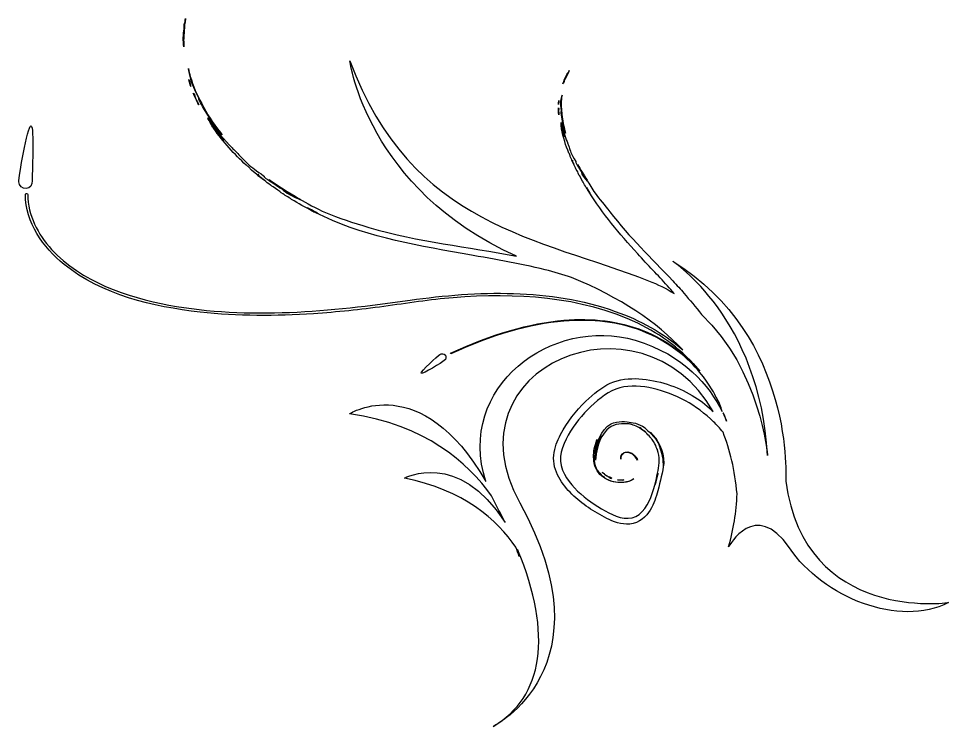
# Model space of a CAD drawing. Header units: centimetres. Extents: x -9.5 to 9.5, y -3.5 to 3.5.
# Drawn here: x -9.46 to -0.38, y -3.46 to 3.46 of the extents above; entities that cross this region are included whole.
import ezdxf

# ---------------------------------------------------------------- set-up
doc = ezdxf.new("R2010")
doc.units = ezdxf.units.CM
doc.header["$MEASUREMENT"] = 0
doc.layers.add('Camada 1', color=7, linetype='Continuous')

msp = doc.modelspace()

# ---------------------------------------------------------------- linework, layer by layer
at = {"layer": 'Camada 1'}
for points, knots in [([(-7.82721, 3.4551), (-7.82721, 3.4551), (-7.82747, 3.45388), (-7.82747, 3.45388), (-7.82747, 3.45388), (-7.82879, 3.44068), (-7.83014, 3.42753), (-7.83141, 3.41477), (-7.83141, 3.41477), (-7.83141, 3.41477), (-7.83064, 3.41617), (-7.83064, 3.41617), (-7.83064, 3.41617), (-7.83064, 3.41617), (-7.82721, 3.4551), (-7.82721, 3.4551)], [0, 0, 0, 0, 0.2, 0.2, 0.2, 0.2, 0.4, 0.4, 0.4, 0.4, 0.6, 0.6, 0.6, 0.6, 1, 1, 1, 1]), ([(-7.84359, 3.18028), (-7.84359, 3.18028), (-7.84147, 3.20674), (-7.84147, 3.20674), (-7.84147, 3.20674), (-7.84213, 3.24066), (-7.84409, 3.2446), (-7.84568, 3.21433), (-7.84568, 3.21433), (-7.84174, 3.28357), (-7.83962, 3.34869), (-7.83139, 3.4148), (-7.83139, 3.4148), (-7.83393, 3.41091), (-7.83623, 3.41218), (-7.83949, 3.3935), (-7.83949, 3.3935), (-7.84057, 3.38093), (-7.84057, 3.35548), (-7.84039, 3.35548), (-7.84039, 3.35548), (-7.84978, 3.29945), (-7.8492, 3.23939), (-7.84359, 3.18028)], [0, 0, 0, 0, 0.1428571, 0.1428571, 0.1428571, 0.1428571, 0.2857143, 0.2857143, 0.2857143, 0.2857143, 0.4285714, 0.4285714, 0.4285714, 0.4285714, 0.5714286, 0.5714286, 0.5714286, 0.5714286, 0.7142857, 0.7142857, 0.7142857, 0.7142857, 1, 1, 1, 1]), ([(-1.96441, -1.06025), (-1.96441, -1.06025), (-1.86961, 0.35059), (-3.06701, 1.08565), (-3.06701, 1.08565), (-3.06701, 1.08565), (-2.21341, 0.52841), (-2.14226, -0.81117), (-2.14226, -0.81117), (-2.14226, -0.81117), (-2.21118, 0.02393), (-2.78647, 0.56707), (-2.78647, 0.56707), (-2.84206, 0.63835), (-2.90302, 0.70836), (-2.95797, 0.77411), (-2.95797, 0.77411), (-2.98998, 0.81287), (-3.02697, 0.85121), (-3.06783, 0.89487), (-3.06783, 0.89487), (-3.27833, 1.12225), (-3.48688, 1.31347), (-3.68201, 1.56911), (-3.68201, 1.56911), (-3.73374, 1.63605), (-3.78295, 1.69243), (-3.82637, 1.74932), (-3.82637, 1.74932), (-3.85653, 1.79184), (-3.88331, 1.84102), (-3.905, 1.87722), (-3.905, 1.87722), (-3.9391, 1.93416), (-3.9689, 1.98305), (-3.99618, 2.03063), (-3.99618, 2.03063), (-3.96755, 1.9765), (-3.94422, 1.93829), (-3.90858, 1.88008), (-3.90858, 1.88008), (-3.88461, 1.84124), (-3.93345, 1.90215), (-3.94978, 1.92771), (-3.94978, 1.92771), (-3.95801, 1.93811), (-3.96044, 1.96004), (-3.96769, 1.97063), (-3.96769, 1.97063), (-3.98095, 1.99555), (-3.99627, 2.01659), (-4.011, 2.04313), (-4.011, 2.04313), (-4.01814, 2.0539), (-4.01068, 2.05588), (-4.01418, 2.06131), (-4.01418, 2.06131), (-4.03389, 2.0974), (-4.05424, 2.12314), (-4.0631, 2.14801), (-4.0631, 2.14801), (-4.06929, 2.16722), (-4.07458, 2.18447), (-4.07974, 2.20119), (-4.07974, 2.20119), (-4.0835, 2.21177), (-4.08688, 2.22217), (-4.09064, 2.23315), (-4.09064, 2.23315), (-4.09064, 2.23315), (-4.09932, 2.25387), (-4.09932, 2.25387), (-4.09932, 2.25387), (-4.12099, 2.30366), (-4.13917, 2.3638), (-4.15308, 2.42061), (-4.15308, 2.42061), (-4.15308, 2.42061), (-4.15361, 2.41971), (-4.15361, 2.41971), (-4.15361, 2.41971), (-4.14583, 2.38648), (-4.14136, 2.35341), (-4.13575, 2.31814), (-4.13575, 2.31814), (-4.1381, 2.33333), (-4.13556, 2.33198), (-4.13072, 2.3152), (-4.13072, 2.3152), (-4.13072, 2.3152), (-4.13085, 2.30112), (-4.13085, 2.30112), (-4.13085, 2.30112), (-4.14117, 2.32999), (-4.15067, 2.35941), (-4.15048, 2.38899), (-4.15048, 2.38899), (-4.15048, 2.38899), (-4.15474, 2.40143), (-4.15686, 2.40772), (-4.15686, 2.40772), (-4.15768, 2.4174), (-4.1554, 2.41735), (-4.15361, 2.41971), (-4.15361, 2.41971), (-4.15361, 2.41971), (-4.15692, 2.43961), (-4.15692, 2.43961), (-4.15692, 2.43961), (-4.15967, 2.42482), (-4.15494, 2.37966), (-4.15494, 2.37966), (-4.15494, 2.37966), (-4.13716, 2.29446), (-4.11184, 2.21636), (-4.08271, 2.14196), (-4.08271, 2.14196), (-4.07914, 2.1368), (-4.07562, 2.13341), (-4.07321, 2.12564), (-4.07321, 2.12564), (-4.07186, 2.11932), (-4.07027, 2.11326), (-4.06818, 2.10728), (-4.06818, 2.10728), (-4.06818, 2.10728), (-4.05471, 2.07516), (-4.05471, 2.07516), (-4.05471, 2.07516), (-4.05471, 2.07516), (-4.04897, 2.06413), (-4.04897, 2.06413), (-4.04897, 2.06413), (-4.04897, 2.06413), (-4.04884, 2.06394), (-4.04884, 2.06394), (-4.04884, 2.06394), (-4.04514, 2.05846), (-4.0449, 2.06063), (-4.04559, 2.06471), (-4.04559, 2.06471), (-4.04662, 2.0682), (-4.04731, 2.0714), (-4.04787, 2.07458), (-4.04787, 2.07458), (-4.04723, 2.07172), (-4.0462, 2.0677), (-4.04559, 2.06471), (-4.04559, 2.06471), (-4.04419, 2.05942), (-4.04215, 2.05341), (-4.0394, 2.04685), (-4.0394, 2.04685), (-4.03718, 2.04278), (-4.03506, 2.03862), (-4.03289, 2.03447), (-4.03289, 2.03447), (-4.03469, 2.03767), (-4.03641, 2.04098), (-4.03831, 2.04429), (-4.03831, 2.04429), (-4.03863, 2.04511), (-4.039, 2.04596), (-4.03939, 2.04686), (-4.03939, 2.04686), (-4.03939, 2.04686), (-4.04704, 2.06075), (-4.04704, 2.06075), (-4.04704, 2.06075), (-4.04704, 2.06075), (-4.04708, 2.06069), (-4.04708, 2.06069), (-4.04708, 2.06069), (-4.04708, 2.06069), (-4.04708, 2.06069), (-4.04708, 2.06069), (-4.04708, 2.06069), (-4.04708, 2.06069), (-4.04893, 2.06405), (-4.04893, 2.06405), (-4.04893, 2.06405), (-4.04893, 2.06405), (-4.052, 2.06897), (-4.052, 2.06897), (-4.052, 2.06897), (-4.052, 2.06897), (-4.01813, 1.99674), (-4.01813, 1.99674), (-4.01813, 1.99674), (-4.01506, 1.99145), (-4.01212, 1.98634), (-4.00972, 1.98235), (-4.00972, 1.98235), (-3.99977, 1.96589), (-3.98996, 1.9493), (-3.9876, 1.93708), (-3.9876, 1.93708), (-3.9876, 1.93708), (-3.98091, 1.92451), (-3.98091, 1.92451), (-3.98091, 1.92451), (-3.98091, 1.92451), (-3.9816, 1.92718), (-3.9816, 1.92718), (-3.9816, 1.92718), (-3.9816, 1.92718), (-3.97962, 1.92234), (-3.97962, 1.92234), (-3.97962, 1.92234), (-3.97962, 1.92234), (-3.95041, 1.86942), (-3.95041, 1.86942), (-3.95041, 1.86942), (-3.93046, 1.8355), (-3.9107, 1.80073), (-3.88863, 1.76671), (-3.88863, 1.76671), (-3.7488, 1.54488), (-3.59195, 1.3597), (-3.40984, 1.15872), (-3.40984, 1.15872), (-3.31165, 1.04929), (-3.21167, 0.94875), (-3.11978, 0.84646), (-3.11978, 0.84646), (-3.09758, 0.82135), (-3.07554, 0.79648), (-3.05371, 0.77153), (-3.05371, 0.77153), (-3.13055, 0.81857), (-3.21381, 0.86054), (-3.30416, 0.89599), (-3.30416, 0.89599), (-4.35932, 1.31091), (-5.62794, 1.42944), (-6.22074, 3.04195), (-6.22074, 3.04195), (-6.22074, 3.04195), (-6.05373, 1.79015), (-4.59477, 1.13594), (-4.59477, 1.13594), (-5.07319, 1.22783), (-5.54081, 1.27202), (-6.03551, 1.41674), (-6.03551, 1.41674), (-6.19275, 1.46336), (-6.32996, 1.50805), (-6.45757, 1.56073), (-6.45757, 1.56073), (-6.55009, 1.60134), (-6.64413, 1.65516), (-6.71498, 1.69609), (-6.71498, 1.69609), (-6.82655, 1.76062), (-6.92048, 1.82036), (-7.00798, 1.88127), (-7.00798, 1.88127), (-6.9113, 1.81171), (-6.83777, 1.76522), (-6.723, 1.69897), (-6.723, 1.69897), (-6.64603, 1.65523), (-6.78153, 1.72051), (-6.8319, 1.7512), (-6.8319, 1.7512), (-6.85442, 1.76279), (-6.88228, 1.7924), (-6.90413, 1.80451), (-6.90413, 1.80451), (-6.94935, 1.83531), (-6.99213, 1.86171), (-7.04021, 1.89555), (-7.04021, 1.89555), (-7.06119, 1.90933), (-7.05405, 1.91378), (-7.06439, 1.92082), (-7.06439, 1.92082), (-7.12847, 1.96845), (-7.18102, 2.00213), (-7.21766, 2.03808), (-7.21766, 2.03808), (-7.2461, 2.0648), (-7.26981, 2.09049), (-7.29373, 2.11486), (-7.29373, 2.11486), (-7.30852, 2.1306), (-7.32326, 2.14624), (-7.33926, 2.16225), (-7.33926, 2.16225), (-7.34971, 2.17175), (-7.35961, 2.18252), (-7.37019, 2.19286), (-7.37019, 2.19286), (-7.44459, 2.26729), (-7.52354, 2.36063), (-7.58736, 2.45448), (-7.58736, 2.45448), (-7.58736, 2.45448), (-7.5871, 2.45276), (-7.5871, 2.45276), (-7.5871, 2.45276), (-7.55101, 2.39717), (-7.51302, 2.34473), (-7.47399, 2.28787), (-7.47399, 2.28787), (-7.49108, 2.31248), (-7.48698, 2.3107), (-7.46576, 2.28425), (-7.46576, 2.28425), (-7.46155, 2.27666), (-7.45658, 2.2692), (-7.45198, 2.26173), (-7.45198, 2.26173), (-7.49169, 2.30586), (-7.52882, 2.35235), (-7.55654, 2.4013), (-7.55654, 2.4013), (-7.55686, 2.40117), (-7.57204, 2.42151), (-7.57969, 2.43154), (-7.57969, 2.43154), (-7.58911, 2.44786), (-7.58657, 2.44831), (-7.58707, 2.45276), (-7.58707, 2.45276), (-7.59435, 2.46361), (-7.60168, 2.47427), (-7.6085, 2.48559), (-7.6085, 2.48559), (-7.59765, 2.45977), (-7.55315, 2.38428), (-7.55243, 2.3847), (-7.55243, 2.3847), (-7.45533, 2.24717), (-7.34732, 2.12999), (-7.23369, 2.02503), (-7.23369, 2.02503), (-7.22393, 2.0182), (-7.21649, 2.01386), (-7.20533, 2.00257), (-7.20533, 2.00257), (-7.1971, 1.99344), (-7.18882, 1.98466), (-7.17977, 1.97656), (-7.17977, 1.97656), (-7.17977, 1.97656), (-7.12849, 1.93277), (-7.12849, 1.93277), (-7.12849, 1.93277), (-7.12849, 1.93277), (-7.10928, 1.9183), (-7.10928, 1.9183), (-7.10928, 1.9183), (-7.10928, 1.9183), (-7.10888, 1.91798), (-7.10888, 1.91798), (-7.10888, 1.91798), (-7.09838, 1.91078), (-7.10047, 1.91391), (-7.10594, 1.91957), (-7.10594, 1.91957), (-7.11163, 1.92507), (-7.1166, 1.93007), (-7.12105, 1.93476), (-7.12105, 1.93476), (-7.11729, 1.93087), (-7.11041, 1.92441), (-7.10594, 1.91957), (-7.10594, 1.91957), (-7.09829, 1.91243), (-7.0893, 1.9042), (-7.07879, 1.89533), (-7.07879, 1.89533), (-7.07159, 1.88977), (-7.06413, 1.88424), (-7.05659, 1.87861), (-7.05659, 1.87861), (-7.06265, 1.88303), (-7.06876, 1.88753), (-7.0749, 1.89213), (-7.0749, 1.89213), (-7.07617, 1.89316), (-7.07752, 1.89425), (-7.07879, 1.89533), (-7.07879, 1.89533), (-7.07879, 1.89533), (-7.10213, 1.91287), (-7.10213, 1.91287), (-7.10213, 1.91287), (-7.10258, 1.91319), (-7.10295, 1.91343), (-7.10335, 1.91377), (-7.10335, 1.91377), (-7.10335, 1.91377), (-7.10295, 1.91345), (-7.10295, 1.91345), (-7.10295, 1.91345), (-7.10295, 1.91345), (-7.10927, 1.91829), (-7.10927, 1.91829), (-7.10927, 1.91829), (-7.10927, 1.91829), (-7.11845, 1.92467), (-7.11845, 1.92467), (-7.11845, 1.92467), (-7.07852, 1.89184), (-7.03786, 1.86053), (-6.99653, 1.82974), (-6.99653, 1.82974), (-6.98677, 1.82318), (-6.9774, 1.8168), (-6.96989, 1.81162), (-6.96989, 1.81162), (-6.93909, 1.79082), (-6.90761, 1.77114), (-6.89038, 1.75545), (-6.89038, 1.75545), (-6.89038, 1.75545), (-6.86741, 1.74008), (-6.86741, 1.74008), (-6.86741, 1.74008), (-6.86741, 1.74008), (-6.87156, 1.74352), (-6.87156, 1.74352), (-6.87156, 1.74352), (-6.86825, 1.74109), (-6.86555, 1.73907), (-6.86346, 1.73728), (-6.86346, 1.73728), (-6.83063, 1.71675), (-6.79811, 1.69521), (-6.76437, 1.67545), (-6.76437, 1.67545), (-6.6992, 1.63574), (-6.63142, 1.59861), (-6.56122, 1.56308), (-6.56122, 1.56308), (-6.10563, 1.33429), (-5.63722, 1.25212), (-5.12252, 1.16094), (-5.12252, 1.16094), (-4.84286, 1.11228), (-4.57346, 1.06606), (-4.31483, 1.00298), (-4.31483, 1.00298), (-4.22588, 0.98086), (-4.13936, 0.95541), (-4.0548, 0.92686), (-4.0548, 0.92686), (-3.57537, 0.73154), (-3.22168, 0.489), (-2.96943, 0.22069), (-2.96943, 0.22069), (-3.16027, 0.38844), (-3.38975, 0.51221), (-3.62898, 0.59695), (-3.62898, 0.59695), (-4.26565, 0.82267), (-4.97383, 0.79928), (-5.63288, 0.7063), (-5.63288, 0.7063), (-6.41142, 0.59644), (-7.20699, 0.51347), (-7.98709, 0.65891), (-7.98709, 0.65891), (-8.39963, 0.7358), (-8.84254, 0.88489), (-9.13419, 1.20231), (-9.13419, 1.20231), (-9.2677, 1.34762), (-9.36488, 1.53574), (-9.36541, 1.73645), (-9.36541, 1.73645), (-9.36541, 1.75164), (-9.38906, 1.75399), (-9.38901, 1.73862), (-9.38901, 1.73862), (-9.38824, 1.46234), (-9.21838, 1.22234), (-9.01036, 1.0547), (-9.01036, 1.0547), (-8.64074, 0.75686), (-8.14409, 0.64184), (-7.68276, 0.58993), (-7.68276, 0.58993), (-7.31541, 0.54855), (-6.94381, 0.55045), (-6.57532, 0.57432), (-6.57532, 0.57432), (-6.34601, 0.58906), (-6.11735, 0.6138), (-5.88973, 0.64496), (-5.88973, 0.64496), (-5.66351, 0.67576), (-5.4388, 0.71126), (-5.21105, 0.72957), (-5.21105, 0.72957), (-4.60759, 0.77804), (-3.96309, 0.74531), (-3.40834, 0.48007), (-3.40834, 0.48007), (-3.17701, 0.36945), (-2.96334, 0.2126), (-2.80229, 0.01231), (-2.80229, 0.01231), (-2.90775, 0.13754), (-3.09061, 0.30753), (-3.36736, 0.41363), (-3.36736, 0.41363), (-3.59403, 0.50073), (-3.85081, 0.53306), (-4.13068, 0.50991), (-4.13068, 0.50991), (-4.46607, 0.4821), (-4.83876, 0.37397), (-5.23825, 0.18836), (-5.23825, 0.18836), (-5.23825, 0.18836), (-5.235, 0.18111), (-5.235, 0.18111), (-5.235, 0.18111), (-4.8363, 0.36632), (-4.4644, 0.4744), (-4.12997, 0.50208), (-4.12997, 0.50208), (-3.85139, 0.5251), (-3.59578, 0.4929), (-3.37025, 0.4063), (-3.37025, 0.4063), (-3.09262, 0.2997), (-2.90987, 0.12867), (-2.80544, 0.00384), (-2.80544, 0.00384), (-2.70066, -0.12139), (-2.6524, -0.22436), (-2.64381, -0.2437), (-2.64381, -0.2437), (-2.64381, -0.2437), (-2.64101, -0.24254), (-2.64101, -0.24254), (-2.64101, -0.24254), (-2.62958, -0.26524), (-2.61836, -0.28802), (-2.60791, -0.31096), (-2.60791, -0.31096), (-2.59891, -0.33403), (-2.59121, -0.357), (-2.58539, -0.37988), (-2.58539, -0.37988), (-2.70985, -0.13228), (-2.95554, 0.17276), (-3.43452, 0.31515), (-3.43452, 0.31515), (-4.24213, 0.55523), (-5.19016, -0.13885), (-4.89222, -1.06436), (-4.89222, -1.06436), (-5.5287, 0.03631), (-6.22334, -0.40208), (-6.22334, -0.40208), (-6.22334, -0.40208), (-5.48584, -0.51135), (-5.06886, -0.87629), (-4.83769, -1.20549), (-4.83769, -1.20549), (-4.82221, -1.23978), (-4.80512, -1.27428), (-4.78604, -1.3091), (-4.78604, -1.3091), (-4.75728, -1.36202), (-4.73, -1.41419), (-4.70423, -1.46571), (-4.70423, -1.46571), (-5.16392, -0.74615), (-5.68721, -1.03095), (-5.68721, -1.03095), (-5.68721, -1.03095), (-5.10962, -1.14739), (-4.7826, -1.43796), (-4.59903, -1.70577), (-4.59903, -1.70577), (-4.588, -1.73575), (-4.5771, -1.76628), (-4.56614, -1.79753), (-4.56614, -1.79753), (-4.56614, -1.79753), (-4.57098, -1.77242), (-4.58329, -1.72919), (-4.58329, -1.72919), (-4.58324, -1.72924), (-4.58316, -1.72945), (-4.58297, -1.72964), (-4.58297, -1.72964), (-4.23737, -2.55908), (-4.33199, -3.16948), (-4.82162, -3.45507), (-4.82162, -3.45507), (-4.82162, -3.45507), (-3.67166, -2.88598), (-4.56085, -1.27361), (-4.56085, -1.27361), (-5.2956, 0.05878), (-3.37504, 0.84867), (-2.67257, -0.38215), (-2.67257, -0.38215), (-2.67863, -0.37628), (-2.68479, -0.37051), (-2.69067, -0.36506), (-2.69067, -0.36506), (-2.7932, -0.26407), (-2.94618, -0.17083), (-3.12165, -0.11426), (-3.12165, -0.11426), (-3.29617, -0.06185), (-3.49709, -0.02748), (-3.67868, -0.10571), (-3.67868, -0.10571), (-3.76361, -0.14532), (-3.83923, -0.20575), (-3.91596, -0.28012), (-3.91596, -0.28012), (-4.01573, -0.37622), (-4.09958, -0.48409), (-4.16337, -0.60569), (-4.16337, -0.60569), (-4.19417, -0.66755), (-4.2219, -0.73055), (-4.23018, -0.80791), (-4.23018, -0.80791), (-4.23693, -0.8843), (-4.21507, -0.95928), (-4.18115, -1.02209), (-4.18115, -1.02209), (-4.11101, -1.14832), (-4.00425, -1.23982), (-3.89117, -1.31853), (-3.89117, -1.31853), (-3.83397, -1.35761), (-3.77396, -1.39296), (-3.71051, -1.42431), (-3.71051, -1.42431), (-3.65013, -1.45529), (-3.57152, -1.48845), (-3.48778, -1.47932), (-3.48778, -1.47932), (-3.3952, -1.47194), (-3.3253, -1.40595), (-3.28902, -1.34441), (-3.28902, -1.34441), (-3.25039, -1.2812), (-3.23028, -1.2167), (-3.21359, -1.15452), (-3.21359, -1.15452), (-3.18859, -1.06178), (-3.16628, -0.97042), (-3.15633, -0.8884), (-3.15633, -0.8884), (-3.15218, -0.75611), (-3.21308, -0.65371), (-3.28571, -0.58209), (-3.28571, -0.58209), (-3.2085, -0.66602), (-3.16093, -0.74629), (-3.15776, -0.87993), (-3.15776, -0.87993), (-3.16324, -0.96915), (-3.1575, -0.81598), (-3.18536, -0.7651), (-3.18536, -0.7651), (-3.19332, -0.74272), (-3.20023, -0.70425), (-3.21367, -0.68379), (-3.21367, -0.68379), (-3.23923, -0.63743), (-3.27183, -0.60039), (-3.3153, -0.56507), (-3.3153, -0.56507), (-3.33438, -0.55086), (-3.32805, -0.54721), (-3.33805, -0.54038), (-3.33805, -0.54038), (-3.40245, -0.49506), (-3.46486, -0.48752), (-3.5122, -0.48069), (-3.5122, -0.48069), (-3.54932, -0.47577), (-3.58356, -0.47765), (-3.61584, -0.48394), (-3.61584, -0.48394), (-3.6365, -0.48809), (-3.65582, -0.49402), (-3.67712, -0.50505), (-3.67712, -0.50505), (-3.68942, -0.51256), (-3.70141, -0.52137), (-3.71194, -0.53132), (-3.71194, -0.53132), (-3.78724, -0.6036), (-3.82447, -0.71764), (-3.82365, -0.8217), (-3.82365, -0.8217), (-3.82365, -0.8217), (-3.82301, -0.82022), (-3.82301, -0.82022), (-3.82301, -0.82022), (-3.82237, -0.75939), (-3.80732, -0.69978), (-3.77602, -0.64565), (-3.77602, -0.64565), (-3.78891, -0.66941), (-3.78954, -0.6656), (-3.77671, -0.63729), (-3.77671, -0.63729), (-3.77232, -0.63068), (-3.76671, -0.62448), (-3.76184, -0.61829), (-3.76184, -0.61829), (-3.78698, -0.66599), (-3.80253, -0.71687), (-3.81539, -0.76622), (-3.81539, -0.76622), (-3.81507, -0.76622), (-3.81716, -0.78919), (-3.81666, -0.80067), (-3.81666, -0.80067), (-3.81838, -0.81758), (-3.82073, -0.81662), (-3.82296, -0.82022), (-3.82296, -0.82022), (-3.82336, -0.83221), (-3.82169, -0.84406), (-3.82105, -0.85626), (-3.82105, -0.85626), (-3.82258, -0.82985), (-3.80883, -0.75257), (-3.80658, -0.7531), (-3.80658, -0.7531), (-3.79261, -0.67965), (-3.76036, -0.61052), (-3.7108, -0.55953), (-3.7108, -0.55953), (-3.66066, -0.50741), (-3.58404, -0.49569), (-3.51715, -0.50071), (-3.51715, -0.50071), (-3.50651, -0.49989), (-3.49879, -0.4997), (-3.4849, -0.50296), (-3.4849, -0.50296), (-3.47463, -0.5069), (-3.46437, -0.50971), (-3.45429, -0.51386), (-3.45429, -0.51386), (-3.43498, -0.51965), (-3.41706, -0.52839), (-3.39939, -0.53746), (-3.39939, -0.53746), (-3.39939, -0.53746), (-3.38066, -0.54754), (-3.38066, -0.54754), (-3.38066, -0.54754), (-3.38066, -0.54754), (-3.38029, -0.54778), (-3.38029, -0.54778), (-3.38029, -0.54778), (-3.37039, -0.55328), (-3.37251, -0.55048), (-3.37759, -0.54569), (-3.37759, -0.54569), (-3.38328, -0.54156), (-3.38844, -0.53759), (-3.39296, -0.53402), (-3.39296, -0.53402), (-3.38907, -0.53701), (-3.38224, -0.54188), (-3.37759, -0.54569), (-3.37759, -0.54569), (-3.37045, -0.55185), (-3.36153, -0.55794), (-3.35222, -0.56604), (-3.35222, -0.56604), (-3.34521, -0.57083), (-3.33844, -0.57612), (-3.33177, -0.58186), (-3.33177, -0.58186), (-3.33693, -0.5776), (-3.34249, -0.57347), (-3.34802, -0.56942), (-3.34802, -0.56942), (-3.34942, -0.56828), (-3.35082, -0.56712), (-3.35223, -0.56603), (-3.35223, -0.56603), (-3.35932, -0.56069), (-3.36665, -0.55608), (-3.37398, -0.55169), (-3.37398, -0.55169), (-3.37438, -0.5515), (-3.37467, -0.55116), (-3.37506, -0.551), (-3.37506, -0.551), (-3.37501, -0.55105), (-3.37493, -0.55105), (-3.37487, -0.55113), (-3.37487, -0.55113), (-3.37678, -0.54997), (-3.37876, -0.54878), (-3.38066, -0.54756), (-3.38066, -0.54756), (-3.38066, -0.54756), (-3.38958, -0.54322), (-3.38958, -0.54322), (-3.38958, -0.54322), (-3.35005, -0.56629), (-3.31563, -0.59722), (-3.28692, -0.63276), (-3.28692, -0.63276), (-3.27991, -0.64041), (-3.27411, -0.64858), (-3.26901, -0.65493), (-3.26901, -0.65493), (-3.24893, -0.68094), (-3.23255, -0.71028), (-3.22808, -0.73055), (-3.22808, -0.73055), (-3.22472, -0.7378), (-3.22215, -0.7456), (-3.21927, -0.75317), (-3.21927, -0.75317), (-3.21927, -0.75317), (-3.22022, -0.74865), (-3.22022, -0.74865), (-3.22022, -0.74865), (-3.21927, -0.75204), (-3.21837, -0.75489), (-3.21773, -0.7572), (-3.21773, -0.7572), (-3.2067, -0.78959), (-3.20032, -0.82358), (-3.19918, -0.85782), (-3.19918, -0.85782), (-3.19815, -0.92389), (-3.21931, -0.99228), (-3.23291, -1.06033), (-3.23291, -1.06033), (-3.26014, -1.1686), (-3.29329, -1.27885), (-3.36547, -1.35796), (-3.36547, -1.35796), (-3.43778, -1.44207), (-3.56134, -1.43702), (-3.65495, -1.38728), (-3.65495, -1.38728), (-3.7534, -1.34074), (-3.84759, -1.28266), (-3.93385, -1.21252), (-3.93385, -1.21252), (-4.01873, -1.14219), (-4.10009, -1.05829), (-4.14279, -0.95294), (-4.14279, -0.95294), (-4.19497, -0.83734), (-4.14821, -0.7154), (-4.08834, -0.61173), (-4.08834, -0.61173), (-4.02796, -0.50709), (-3.95176, -0.41311), (-3.86696, -0.33148), (-3.86696, -0.33148), (-3.78221, -0.25195), (-3.68847, -0.17958), (-3.58603, -0.14841), (-3.58603, -0.14841), (-3.48237, -0.12269), (-3.36664, -0.13214), (-3.25893, -0.15566), (-3.25893, -0.15566), (-3.04189, -0.20622), (-2.83464, -0.31788), (-2.66822, -0.48221), (-2.66822, -0.48221), (-2.64036, -0.50981), (-2.60829, -0.54381), (-2.57641, -0.5827), (-2.57641, -0.5827), (-2.50876, -0.75325), (-2.46095, -0.95335), (-2.43951, -1.18532), (-2.43951, -1.18532), (-2.44647, -1.36143), (-2.47547, -1.5346), (-2.52164, -1.70041), (-2.52164, -1.70041), (-2.52164, -1.70041), (-2.26079, -1.22606), (-1.92889, -1.71218), (-1.92889, -1.71218), (-1.59689, -2.19825), (-0.85002, -2.49469), (-0.37573, -2.24577), (-0.37573, -2.24577), (-0.37575, -2.24585), (-1.77473, -2.44746), (-1.96441, -1.06025)], [0, 0, 0, 0, 0.0044053, 0.0044053, 0.0044053, 0.0044053, 0.0088106, 0.0088106, 0.0088106, 0.0088106, 0.0132159, 0.0132159, 0.0132159, 0.0132159, 0.0176211, 0.0176211, 0.0176211, 0.0176211, 0.0220264, 0.0220264, 0.0220264, 0.0220264, 0.0264317, 0.0264317, 0.0264317, 0.0264317, 0.030837, 0.030837, 0.030837, 0.030837, 0.0352423, 0.0352423, 0.0352423, 0.0352423, 0.0396476, 0.0396476, 0.0396476, 0.0396476, 0.0440529, 0.0440529, 0.0440529, 0.0440529, 0.0484581, 0.0484581, 0.0484581, 0.0484581, 0.0528634, 0.0528634, 0.0528634, 0.0528634, 0.0572687, 0.0572687, 0.0572687, 0.0572687, 0.061674, 0.061674, 0.061674, 0.061674, 0.0660793, 0.0660793, 0.0660793, 0.0660793, 0.0704846, 0.0704846, 0.0704846, 0.0704846, 0.0748899, 0.0748899, 0.0748899, 0.0748899, 0.0792952, 0.0792952, 0.0792952, 0.0792952, 0.0837004, 0.0837004, 0.0837004, 0.0837004, 0.0881057, 0.0881057, 0.0881057, 0.0881057, 0.092511, 0.092511, 0.092511, 0.092511, 0.0969163, 0.0969163, 0.0969163, 0.0969163, 0.1013216, 0.1013216, 0.1013216, 0.1013216, 0.1057269, 0.1057269, 0.1057269, 0.1057269, 0.1101322, 0.1101322, 0.1101322, 0.1101322, 0.1145374, 0.1145374, 0.1145374, 0.1145374, 0.1189427, 0.1189427, 0.1189427, 0.1189427, 0.123348, 0.123348, 0.123348, 0.123348, 0.1277533, 0.1277533, 0.1277533, 0.1277533, 0.1321586, 0.1321586, 0.1321586, 0.1321586, 0.1365639, 0.1365639, 0.1365639, 0.1365639, 0.1409692, 0.1409692, 0.1409692, 0.1409692, 0.1453744, 0.1453744, 0.1453744, 0.1453744, 0.1497797, 0.1497797, 0.1497797, 0.1497797, 0.154185, 0.154185, 0.154185, 0.154185, 0.1585903, 0.1585903, 0.1585903, 0.1585903, 0.1629956, 0.1629956, 0.1629956, 0.1629956, 0.1674009, 0.1674009, 0.1674009, 0.1674009, 0.1718062, 0.1718062, 0.1718062, 0.1718062, 0.1762115, 0.1762115, 0.1762115, 0.1762115, 0.1806167, 0.1806167, 0.1806167, 0.1806167, 0.185022, 0.185022, 0.185022, 0.185022, 0.1894273, 0.1894273, 0.1894273, 0.1894273, 0.1938326, 0.1938326, 0.1938326, 0.1938326, 0.1982379, 0.1982379, 0.1982379, 0.1982379, 0.2026432, 0.2026432, 0.2026432, 0.2026432, 0.2070485, 0.2070485, 0.2070485, 0.2070485, 0.2114537, 0.2114537, 0.2114537, 0.2114537, 0.215859, 0.215859, 0.215859, 0.215859, 0.2202643, 0.2202643, 0.2202643, 0.2202643, 0.2246696, 0.2246696, 0.2246696, 0.2246696, 0.2290749, 0.2290749, 0.2290749, 0.2290749, 0.2334802, 0.2334802, 0.2334802, 0.2334802, 0.2378855, 0.2378855, 0.2378855, 0.2378855, 0.2422907, 0.2422907, 0.2422907, 0.2422907, 0.246696, 0.246696, 0.246696, 0.246696, 0.2511013, 0.2511013, 0.2511013, 0.2511013, 0.2555066, 0.2555066, 0.2555066, 0.2555066, 0.2599119, 0.2599119, 0.2599119, 0.2599119, 0.2643172, 0.2643172, 0.2643172, 0.2643172, 0.2687225, 0.2687225, 0.2687225, 0.2687225, 0.2731278, 0.2731278, 0.2731278, 0.2731278, 0.277533, 0.277533, 0.277533, 0.277533, 0.2819383, 0.2819383, 0.2819383, 0.2819383, 0.2863436, 0.2863436, 0.2863436, 0.2863436, 0.2907489, 0.2907489, 0.2907489, 0.2907489, 0.2951542, 0.2951542, 0.2951542, 0.2951542, 0.2995595, 0.2995595, 0.2995595, 0.2995595, 0.3039648, 0.3039648, 0.3039648, 0.3039648, 0.30837, 0.30837, 0.30837, 0.30837, 0.3127753, 0.3127753, 0.3127753, 0.3127753, 0.3171806, 0.3171806, 0.3171806, 0.3171806, 0.3215859, 0.3215859, 0.3215859, 0.3215859, 0.3259912, 0.3259912, 0.3259912, 0.3259912, 0.3303965, 0.3303965, 0.3303965, 0.3303965, 0.3348018, 0.3348018, 0.3348018, 0.3348018, 0.339207, 0.339207, 0.339207, 0.339207, 0.3436123, 0.3436123, 0.3436123, 0.3436123, 0.3480176, 0.3480176, 0.3480176, 0.3480176, 0.3524229, 0.3524229, 0.3524229, 0.3524229, 0.3568282, 0.3568282, 0.3568282, 0.3568282, 0.3612335, 0.3612335, 0.3612335, 0.3612335, 0.3656388, 0.3656388, 0.3656388, 0.3656388, 0.3700441, 0.3700441, 0.3700441, 0.3700441, 0.3744493, 0.3744493, 0.3744493, 0.3744493, 0.3788546, 0.3788546, 0.3788546, 0.3788546, 0.3832599, 0.3832599, 0.3832599, 0.3832599, 0.3876652, 0.3876652, 0.3876652, 0.3876652, 0.3920705, 0.3920705, 0.3920705, 0.3920705, 0.3964758, 0.3964758, 0.3964758, 0.3964758, 0.4008811, 0.4008811, 0.4008811, 0.4008811, 0.4052863, 0.4052863, 0.4052863, 0.4052863, 0.4096916, 0.4096916, 0.4096916, 0.4096916, 0.4140969, 0.4140969, 0.4140969, 0.4140969, 0.4185022, 0.4185022, 0.4185022, 0.4185022, 0.4229075, 0.4229075, 0.4229075, 0.4229075, 0.4273128, 0.4273128, 0.4273128, 0.4273128, 0.4317181, 0.4317181, 0.4317181, 0.4317181, 0.4361233, 0.4361233, 0.4361233, 0.4361233, 0.4405286, 0.4405286, 0.4405286, 0.4405286, 0.4449339, 0.4449339, 0.4449339, 0.4449339, 0.4493392, 0.4493392, 0.4493392, 0.4493392, 0.4537445, 0.4537445, 0.4537445, 0.4537445, 0.4581498, 0.4581498, 0.4581498, 0.4581498, 0.4625551, 0.4625551, 0.4625551, 0.4625551, 0.4669604, 0.4669604, 0.4669604, 0.4669604, 0.4713656, 0.4713656, 0.4713656, 0.4713656, 0.4757709, 0.4757709, 0.4757709, 0.4757709, 0.4801762, 0.4801762, 0.4801762, 0.4801762, 0.4845815, 0.4845815, 0.4845815, 0.4845815, 0.4889868, 0.4889868, 0.4889868, 0.4889868, 0.4933921, 0.4933921, 0.4933921, 0.4933921, 0.4977974, 0.4977974, 0.4977974, 0.4977974, 0.5022026, 0.5022026, 0.5022026, 0.5022026, 0.5066079, 0.5066079, 0.5066079, 0.5066079, 0.5110132, 0.5110132, 0.5110132, 0.5110132, 0.5154185, 0.5154185, 0.5154185, 0.5154185, 0.5198238, 0.5198238, 0.5198238, 0.5198238, 0.5242291, 0.5242291, 0.5242291, 0.5242291, 0.5286344, 0.5286344, 0.5286344, 0.5286344, 0.5330396, 0.5330396, 0.5330396, 0.5330396, 0.5374449, 0.5374449, 0.5374449, 0.5374449, 0.5418502, 0.5418502, 0.5418502, 0.5418502, 0.5462555, 0.5462555, 0.5462555, 0.5462555, 0.5506608, 0.5506608, 0.5506608, 0.5506608, 0.5550661, 0.5550661, 0.5550661, 0.5550661, 0.5594714, 0.5594714, 0.5594714, 0.5594714, 0.5638767, 0.5638767, 0.5638767, 0.5638767, 0.5682819, 0.5682819, 0.5682819, 0.5682819, 0.5726872, 0.5726872, 0.5726872, 0.5726872, 0.5770925, 0.5770925, 0.5770925, 0.5770925, 0.5814978, 0.5814978, 0.5814978, 0.5814978, 0.5859031, 0.5859031, 0.5859031, 0.5859031, 0.5903084, 0.5903084, 0.5903084, 0.5903084, 0.5947137, 0.5947137, 0.5947137, 0.5947137, 0.5991189, 0.5991189, 0.5991189, 0.5991189, 0.6035242, 0.6035242, 0.6035242, 0.6035242, 0.6079295, 0.6079295, 0.6079295, 0.6079295, 0.6123348, 0.6123348, 0.6123348, 0.6123348, 0.6167401, 0.6167401, 0.6167401, 0.6167401, 0.6211454, 0.6211454, 0.6211454, 0.6211454, 0.6255507, 0.6255507, 0.6255507, 0.6255507, 0.6299559, 0.6299559, 0.6299559, 0.6299559, 0.6343612, 0.6343612, 0.6343612, 0.6343612, 0.6387665, 0.6387665, 0.6387665, 0.6387665, 0.6431718, 0.6431718, 0.6431718, 0.6431718, 0.6475771, 0.6475771, 0.6475771, 0.6475771, 0.6519824, 0.6519824, 0.6519824, 0.6519824, 0.6563877, 0.6563877, 0.6563877, 0.6563877, 0.660793, 0.660793, 0.660793, 0.660793, 0.6651982, 0.6651982, 0.6651982, 0.6651982, 0.6696035, 0.6696035, 0.6696035, 0.6696035, 0.6740088, 0.6740088, 0.6740088, 0.6740088, 0.6784141, 0.6784141, 0.6784141, 0.6784141, 0.6828194, 0.6828194, 0.6828194, 0.6828194, 0.6872247, 0.6872247, 0.6872247, 0.6872247, 0.69163, 0.69163, 0.69163, 0.69163, 0.6960352, 0.6960352, 0.6960352, 0.6960352, 0.7004405, 0.7004405, 0.7004405, 0.7004405, 0.7048458, 0.7048458, 0.7048458, 0.7048458, 0.7092511, 0.7092511, 0.7092511, 0.7092511, 0.7136564, 0.7136564, 0.7136564, 0.7136564, 0.7180617, 0.7180617, 0.7180617, 0.7180617, 0.722467, 0.722467, 0.722467, 0.722467, 0.7268722, 0.7268722, 0.7268722, 0.7268722, 0.7312775, 0.7312775, 0.7312775, 0.7312775, 0.7356828, 0.7356828, 0.7356828, 0.7356828, 0.7400881, 0.7400881, 0.7400881, 0.7400881, 0.7444934, 0.7444934, 0.7444934, 0.7444934, 0.7488987, 0.7488987, 0.7488987, 0.7488987, 0.753304, 0.753304, 0.753304, 0.753304, 0.7577093, 0.7577093, 0.7577093, 0.7577093, 0.7621145, 0.7621145, 0.7621145, 0.7621145, 0.7665198, 0.7665198, 0.7665198, 0.7665198, 0.7709251, 0.7709251, 0.7709251, 0.7709251, 0.7753304, 0.7753304, 0.7753304, 0.7753304, 0.7797357, 0.7797357, 0.7797357, 0.7797357, 0.784141, 0.784141, 0.784141, 0.784141, 0.7885463, 0.7885463, 0.7885463, 0.7885463, 0.7929515, 0.7929515, 0.7929515, 0.7929515, 0.7973568, 0.7973568, 0.7973568, 0.7973568, 0.8017621, 0.8017621, 0.8017621, 0.8017621, 0.8061674, 0.8061674, 0.8061674, 0.8061674, 0.8105727, 0.8105727, 0.8105727, 0.8105727, 0.814978, 0.814978, 0.814978, 0.814978, 0.8193833, 0.8193833, 0.8193833, 0.8193833, 0.8237885, 0.8237885, 0.8237885, 0.8237885, 0.8281938, 0.8281938, 0.8281938, 0.8281938, 0.8325991, 0.8325991, 0.8325991, 0.8325991, 0.8370044, 0.8370044, 0.8370044, 0.8370044, 0.8414097, 0.8414097, 0.8414097, 0.8414097, 0.845815, 0.845815, 0.845815, 0.845815, 0.8502203, 0.8502203, 0.8502203, 0.8502203, 0.8546256, 0.8546256, 0.8546256, 0.8546256, 0.8590308, 0.8590308, 0.8590308, 0.8590308, 0.8634361, 0.8634361, 0.8634361, 0.8634361, 0.8678414, 0.8678414, 0.8678414, 0.8678414, 0.8722467, 0.8722467, 0.8722467, 0.8722467, 0.876652, 0.876652, 0.876652, 0.876652, 0.8810573, 0.8810573, 0.8810573, 0.8810573, 0.8854626, 0.8854626, 0.8854626, 0.8854626, 0.8898678, 0.8898678, 0.8898678, 0.8898678, 0.8942731, 0.8942731, 0.8942731, 0.8942731, 0.8986784, 0.8986784, 0.8986784, 0.8986784, 0.9030837, 0.9030837, 0.9030837, 0.9030837, 0.907489, 0.907489, 0.907489, 0.907489, 0.9118943, 0.9118943, 0.9118943, 0.9118943, 0.9162996, 0.9162996, 0.9162996, 0.9162996, 0.9207048, 0.9207048, 0.9207048, 0.9207048, 0.9251101, 0.9251101, 0.9251101, 0.9251101, 0.9295154, 0.9295154, 0.9295154, 0.9295154, 0.9339207, 0.9339207, 0.9339207, 0.9339207, 0.938326, 0.938326, 0.938326, 0.938326, 0.9427313, 0.9427313, 0.9427313, 0.9427313, 0.9471366, 0.9471366, 0.9471366, 0.9471366, 0.9515419, 0.9515419, 0.9515419, 0.9515419, 0.9559471, 0.9559471, 0.9559471, 0.9559471, 0.9603524, 0.9603524, 0.9603524, 0.9603524, 0.9647577, 0.9647577, 0.9647577, 0.9647577, 0.969163, 0.969163, 0.969163, 0.969163, 0.9735683, 0.9735683, 0.9735683, 0.9735683, 0.9779736, 0.9779736, 0.9779736, 0.9779736, 0.9823789, 0.9823789, 0.9823789, 0.9823789, 0.9867841, 0.9867841, 0.9867841, 0.9867841, 0.9911894, 0.9911894, 0.9911894, 0.9911894, 1, 1, 1, 1]), ([(-7.69968, 2.68606), (-7.69375, 2.67529), (-7.70185, 2.67484), (-7.6896, 2.65291), (-7.6896, 2.65291), (-7.66288, 2.6005), (-7.63615, 2.55798), (-7.60798, 2.51123), (-7.60798, 2.51123), (-7.59433, 2.4903), (-7.57985, 2.45276), (-7.56469, 2.43299), (-7.56469, 2.43299), (-7.53154, 2.38391), (-7.43078, 2.27239), (-7.48524, 2.34195), (-7.48524, 2.34195), (-7.56578, 2.44704), (-7.61303, 2.51986), (-7.66786, 2.62532), (-7.66786, 2.62532), (-7.71353, 2.7103), (-7.75094, 2.79608), (-7.7797, 2.89107), (-7.7797, 2.89107), (-7.78753, 2.91774), (-7.79227, 2.94338), (-7.79798, 2.96899), (-7.79798, 2.96899), (-7.79097, 2.93557), (-7.78531, 2.90083), (-7.77438, 2.86347), (-7.77438, 2.86347), (-7.76299, 2.81351), (-7.73212, 2.75848), (-7.69968, 2.68606)], [0, 0, 0, 0, 0.1, 0.1, 0.1, 0.1, 0.2, 0.2, 0.2, 0.2, 0.3, 0.3, 0.3, 0.3, 0.4, 0.4, 0.4, 0.4, 0.5, 0.5, 0.5, 0.5, 0.6, 0.6, 0.6, 0.6, 0.7, 0.7, 0.7, 0.7, 0.8, 0.8, 0.8, 0.8, 1, 1, 1, 1]), ([(-4.13365, 2.83513), (-4.11701, 2.86728), (-4.10298, 2.89762), (-4.08703, 2.9281), (-4.08703, 2.9281), (-4.08978, 2.92715), (-4.09161, 2.92874), (-4.09703, 2.92051), (-4.09703, 2.92051), (-4.09925, 2.91419), (-4.10364, 2.90183), (-4.10364, 2.90183), (-4.10364, 2.90183), (-4.1225, 2.87836), (-4.13005, 2.84751), (-4.13954, 2.81843), (-4.13954, 2.81843), (-4.13719, 2.82237), (-4.13393, 2.82602), (-4.13126, 2.82997), (-4.13126, 2.82997), (-4.12516, 2.84643), (-4.12638, 2.84915), (-4.13365, 2.83513)], [0, 0, 0, 0, 0.1428571, 0.1428571, 0.1428571, 0.1428571, 0.2857143, 0.2857143, 0.2857143, 0.2857143, 0.4285714, 0.4285714, 0.4285714, 0.4285714, 0.5714286, 0.5714286, 0.5714286, 0.5714286, 0.7142857, 0.7142857, 0.7142857, 0.7142857, 1, 1, 1, 1]), ([(-4.07785, 2.94689), (-4.07785, 2.94689), (-4.07841, 2.94649), (-4.07841, 2.94649), (-4.07841, 2.94649), (-4.07841, 2.94649), (-4.08704, 2.92807), (-4.08704, 2.92807), (-4.08704, 2.92807), (-4.08704, 2.92807), (-4.08609, 2.92852), (-4.08609, 2.92852), (-4.08609, 2.92852), (-4.08609, 2.92852), (-4.07785, 2.94689), (-4.07785, 2.94689)], [0, 0, 0, 0, 0.2, 0.2, 0.2, 0.2, 0.4, 0.4, 0.4, 0.4, 0.6, 0.6, 0.6, 0.6, 1, 1, 1, 1]), ([(-7.79498, 2.86082), (-7.78829, 2.83743), (-7.78159, 2.81383), (-7.77305, 2.79108), (-7.77305, 2.79108), (-7.77654, 2.80293), (-7.7803, 2.81434), (-7.78242, 2.82659), (-7.78242, 2.82659), (-7.78607, 2.84209), (-7.79009, 2.8496), (-7.79498, 2.86082)], [0, 0, 0, 0, 0.25, 0.25, 0.25, 0.25, 0.5, 0.5, 0.5, 0.5, 1, 1, 1, 1]), ([(-7.745, 2.71538), (-7.745, 2.71538), (-7.74016, 2.70543), (-7.74016, 2.70543), (-7.74016, 2.70543), (-7.74016, 2.70543), (-7.74979, 2.72744), (-7.74979, 2.72744), (-7.74979, 2.72744), (-7.74979, 2.72744), (-7.745, 2.71538), (-7.745, 2.71538)], [0, 0, 0, 0, 0.25, 0.25, 0.25, 0.25, 0.5, 0.5, 0.5, 0.5, 1, 1, 1, 1]), ([(-7.7364, 2.70488), (-7.73812, 2.71131), (-7.74085, 2.72031), (-7.74238, 2.72546), (-7.74238, 2.72546), (-7.7408, 2.71932), (-7.73894, 2.71252), (-7.7364, 2.70488)], [0, 0, 0, 0, 0.3333333, 0.3333333, 0.3333333, 0.3333333, 1, 1, 1, 1]), ([(-7.7399, 2.70498), (-7.7399, 2.70498), (-7.74016, 2.70543), (-7.74016, 2.70543), (-7.74016, 2.70543), (-7.74016, 2.70543), (-7.72442, 2.67048), (-7.72442, 2.67048), (-7.72442, 2.67048), (-7.7295, 2.68313), (-7.73323, 2.69472), (-7.73641, 2.70485), (-7.73641, 2.70485), (-7.73455, 2.6972), (-7.73418, 2.69331), (-7.7399, 2.70498)], [0, 0, 0, 0, 0.2, 0.2, 0.2, 0.2, 0.4, 0.4, 0.4, 0.4, 0.6, 0.6, 0.6, 0.6, 1, 1, 1, 1]), ([(-7.72442, 2.67048), (-7.71709, 2.65352), (-7.70788, 2.63413), (-7.69635, 2.61195), (-7.69635, 2.61195), (-7.70561, 2.63249), (-7.71497, 2.65167), (-7.72442, 2.67048)], [0, 0, 0, 0, 0.3333333, 0.3333333, 0.3333333, 0.3333333, 1, 1, 1, 1]), ([(-4.17961, 2.65558), (-4.18083, 2.64293), (-4.18281, 2.63031), (-4.1835, 2.61777), (-4.1835, 2.61777), (-4.18305, 2.62415), (-4.18101, 2.63034), (-4.17921, 2.6365), (-4.17921, 2.6365), (-4.17752, 2.64468), (-4.17892, 2.64913), (-4.17961, 2.65558)], [0, 0, 0, 0, 0.25, 0.25, 0.25, 0.25, 0.5, 0.5, 0.5, 0.5, 1, 1, 1, 1]), ([(-4.15813, 2.53538), (-4.15451, 2.50535), (-4.14932, 2.48024), (-4.14487, 2.45257), (-4.14487, 2.45257), (-4.1413, 2.44013), (-4.14762, 2.41865), (-4.14289, 2.40645), (-4.14289, 2.40645), (-4.13593, 2.37679), (-4.10725, 2.30482), (-4.11865, 2.34856), (-4.11865, 2.34856), (-4.13421, 2.41449), (-4.14429, 2.45767), (-4.14932, 2.51829), (-4.14932, 2.51829), (-4.15641, 2.56721), (-4.15832, 2.61507), (-4.15533, 2.6659), (-4.15533, 2.6659), (-4.15475, 2.68013), (-4.15221, 2.69331), (-4.14874, 2.70625), (-4.14874, 2.70625), (-4.1539, 2.68942), (-4.15641, 2.67156), (-4.15946, 2.65193), (-4.15946, 2.65193), (-4.1652, 2.62592), (-4.15539, 2.59359), (-4.15417, 2.55316), (-4.15417, 2.55316), (-4.15302, 2.54684), (-4.16061, 2.54819), (-4.15813, 2.53538)], [0, 0, 0, 0, 0.1, 0.1, 0.1, 0.1, 0.2, 0.2, 0.2, 0.2, 0.3, 0.3, 0.3, 0.3, 0.4, 0.4, 0.4, 0.4, 0.5, 0.5, 0.5, 0.5, 0.6, 0.6, 0.6, 0.6, 0.7, 0.7, 0.7, 0.7, 0.8, 0.8, 0.8, 0.8, 1, 1, 1, 1]), ([(-4.1844, 2.58251), (-4.1844, 2.58251), (-4.18466, 2.5759), (-4.18466, 2.5759), (-4.18466, 2.5759), (-4.18466, 2.5759), (-4.18397, 2.57011), (-4.18397, 2.57011), (-4.18397, 2.57011), (-4.18397, 2.57011), (-4.1844, 2.58251), (-4.1844, 2.58251)], [0, 0, 0, 0, 0.25, 0.25, 0.25, 0.25, 0.5, 0.5, 0.5, 0.5, 1, 1, 1, 1]), ([(-4.18083, 2.56912), (-4.1821, 2.56505), (-4.18332, 2.56311), (-4.18395, 2.56981), (-4.18395, 2.56981), (-4.18395, 2.56981), (-4.18395, 2.57007), (-4.18395, 2.57007), (-4.18395, 2.57007), (-4.18369, 2.56346), (-4.18376, 2.55692), (-4.18313, 2.55023), (-4.18313, 2.55023), (-4.18308, 2.55737), (-4.18186, 2.56361), (-4.18083, 2.56912)], [0, 0, 0, 0, 0.2, 0.2, 0.2, 0.2, 0.4, 0.4, 0.4, 0.4, 0.6, 0.6, 0.6, 0.6, 1, 1, 1, 1]), ([(-4.18313, 2.55023), (-4.18308, 2.54068), (-4.18236, 2.52957), (-4.1807, 2.51668), (-4.1807, 2.51668), (-4.18096, 2.52829), (-4.18191, 2.5394), (-4.18313, 2.55023)], [0, 0, 0, 0, 0.3333333, 0.3333333, 0.3333333, 0.3333333, 1, 1, 1, 1]), ([(-4.18083, 2.56912), (-4.17975, 2.57314), (-4.17861, 2.5792), (-4.17797, 2.58134), (-4.17797, 2.58134), (-4.17898, 2.57777), (-4.18001, 2.57375), (-4.18083, 2.56912)], [0, 0, 0, 0, 0.3333333, 0.3333333, 0.3333333, 0.3333333, 1, 1, 1, 1]), ([(-9.38219, 1.79643), (-9.34629, 1.79923), (-9.31977, 1.83321), (-9.32276, 1.87244), (-9.32276, 1.87244), (-9.32583, 1.91157), (-9.29929, 2.40944), (-9.33512, 2.40658), (-9.33512, 2.40658), (-9.37103, 2.40378), (-9.45583, 1.90136), (-9.45284, 1.86215), (-9.45284, 1.86215), (-9.44971, 1.82307), (-9.4181, 1.79362), (-9.38219, 1.79643)], [0, 0, 0, 0, 0.2, 0.2, 0.2, 0.2, 0.4, 0.4, 0.4, 0.4, 0.6, 0.6, 0.6, 0.6, 1, 1, 1, 1]), ([(-3.90714, 1.80696), (-3.896, 1.7914), (-3.8833, 1.77029), (-3.87576, 1.75169), (-3.87576, 1.75169), (-3.89172, 1.77047), (-3.90092, 1.78947), (-3.90714, 1.80696)], [0, 0, 0, 0, 0.3333333, 0.3333333, 0.3333333, 0.3333333, 1, 1, 1, 1]), ([(-6.63412, 1.60744), (-6.60097, 1.59119), (-6.559, 1.56855), (-6.52604, 1.54878), (-6.52604, 1.54878), (-6.57031, 1.56629), (-6.60491, 1.58754), (-6.63412, 1.60744)], [0, 0, 0, 0, 0.3333333, 0.3333333, 0.3333333, 0.3333333, 1, 1, 1, 1]), ([(-5.29893, 0.11646), (-5.28102, 0.1294), (-5.2761, 0.15318), (-5.28808, 0.16969), (-5.28808, 0.16969), (-5.29993, 0.18601), (-5.32412, 0.18877), (-5.34198, 0.1758), (-5.34198, 0.1758), (-5.35989, 0.16291), (-5.53595, 0.00906), (-5.52409, -0.00732), (-5.52409, -0.00732), (-5.51216, -0.02369), (-5.31684, 0.10352), (-5.29893, 0.11646)], [0, 0, 0, 0, 0.2, 0.2, 0.2, 0.2, 0.4, 0.4, 0.4, 0.4, 0.6, 0.6, 0.6, 0.6, 1, 1, 1, 1]), ([(-2.57827, -0.39416), (-2.57629, -0.39538), (-2.57393, -0.39607), (-2.57152, -0.39593), (-2.57152, -0.39593), (-2.56112, -0.42212), (-2.55131, -0.44834), (-2.54212, -0.47475), (-2.54212, -0.47475), (-2.55277, -0.4488), (-2.56483, -0.42192), (-2.57827, -0.39416)], [0, 0, 0, 0, 0.25, 0.25, 0.25, 0.25, 0.5, 0.5, 0.5, 0.5, 1, 1, 1, 1]), ([(-3.81642, -0.67912), (-3.83753, -0.73942), (-3.84293, -0.79313), (-3.83989, -0.84483), (-3.83989, -0.84483), (-3.83632, -0.89579), (-3.82147, -0.95011), (-3.77919, -0.99443), (-3.77919, -0.99443), (-3.70878, -1.06155), (-3.61322, -1.08656), (-3.52016, -1.06851), (-3.52016, -1.06851), (-3.4941, -1.06285), (-3.46992, -1.05398), (-3.44838, -1.03943), (-3.44838, -1.03943), (-3.47674, -1.05792), (-3.51035, -1.06756), (-3.54688, -1.06946), (-3.54688, -1.06946), (-3.59368, -1.07049), (-3.65578, -1.07375), (-3.72465, -1.03504), (-3.72465, -1.03504), (-3.73529, -1.02922), (-3.72899, -1.02488), (-3.74899, -1.0117), (-3.74899, -1.0117), (-3.79471, -0.97852), (-3.82352, -0.93095), (-3.83143, -0.87838), (-3.83143, -0.87838), (-3.83868, -0.85414), (-3.82945, -0.81607), (-3.82971, -0.79305), (-3.82971, -0.79305), (-3.83274, -0.73701), (-3.78644, -0.59956), (-3.81642, -0.67912)], [0, 0, 0, 0, 0.0909091, 0.0909091, 0.0909091, 0.0909091, 0.1818182, 0.1818182, 0.1818182, 0.1818182, 0.2727273, 0.2727273, 0.2727273, 0.2727273, 0.3636364, 0.3636364, 0.3636364, 0.3636364, 0.4545455, 0.4545455, 0.4545455, 0.4545455, 0.5454545, 0.5454545, 0.5454545, 0.5454545, 0.6363636, 0.6363636, 0.6363636, 0.6363636, 0.7272727, 0.7272727, 0.7272727, 0.7272727, 0.8181818, 0.8181818, 0.8181818, 0.8181818, 1, 1, 1, 1]), ([(-3.57596, -0.84681), (-3.57596, -0.84681), (-3.57564, -0.84567), (-3.57564, -0.84567), (-3.57564, -0.84567), (-3.5754, -0.83392), (-3.57397, -0.82217), (-3.56985, -0.81135), (-3.56985, -0.81135), (-3.56985, -0.81135), (-3.57088, -0.81243), (-3.57088, -0.81243), (-3.57088, -0.81243), (-3.57496, -0.82366), (-3.57546, -0.83541), (-3.57596, -0.84681)], [0, 0, 0, 0, 0.2, 0.2, 0.2, 0.2, 0.4, 0.4, 0.4, 0.4, 0.6, 0.6, 0.6, 0.6, 1, 1, 1, 1]), ([(-3.56985, -0.81136), (-3.56673, -0.80887), (-3.56482, -0.8102), (-3.55551, -0.79842), (-3.55551, -0.79842), (-3.55014, -0.78916), (-3.53082, -0.77961), (-3.53037, -0.78056), (-3.53037, -0.78056), (-3.48216, -0.77445), (-3.43372, -0.809), (-3.41297, -0.85541), (-3.41297, -0.85541), (-3.41411, -0.84768), (-3.41736, -0.8408), (-3.4198, -0.83289), (-3.4198, -0.83289), (-3.43224, -0.81643), (-3.43792, -0.81082), (-3.43562, -0.8158), (-3.43562, -0.8158), (-3.46796, -0.7735), (-3.54453, -0.75355), (-3.56985, -0.81136)], [0, 0, 0, 0, 0.1428571, 0.1428571, 0.1428571, 0.1428571, 0.2857143, 0.2857143, 0.2857143, 0.2857143, 0.4285714, 0.4285714, 0.4285714, 0.4285714, 0.5714286, 0.5714286, 0.5714286, 0.5714286, 0.7142857, 0.7142857, 0.7142857, 0.7142857, 1, 1, 1, 1]), ([(-3.71262, -1.00853), (-3.72556, -0.9994), (-3.74035, -0.98858), (-3.75561, -0.97366), (-3.75561, -0.97366), (-3.74278, -0.98786), (-3.72786, -0.99921), (-3.71262, -1.00853)], [0, 0, 0, 0, 0.3333333, 0.3333333, 0.3333333, 0.3333333, 1, 1, 1, 1]), ([(-3.21113, -0.98728), (-3.21605, -1.02011), (-3.22637, -1.06171), (-3.23841, -1.09396), (-3.23841, -1.09396), (-3.23108, -1.05194), (-3.22095, -1.01749), (-3.21113, -0.98728)], [0, 0, 0, 0, 0.3333333, 0.3333333, 0.3333333, 0.3333333, 1, 1, 1, 1]), ([(-3.68368, -1.02324), (-3.68368, -1.02324), (-3.68331, -1.02337), (-3.68331, -1.02337), (-3.68331, -1.02337), (-3.69326, -1.01911), (-3.70315, -1.01419), (-3.71263, -1.0085), (-3.71263, -1.0085), (-3.70295, -1.01519), (-3.694, -1.0207), (-3.68612, -1.02559), (-3.68612, -1.02559), (-3.69182, -1.0216), (-3.69407, -1.01916), (-3.68368, -1.02324)], [0, 0, 0, 0, 0.2, 0.2, 0.2, 0.2, 0.4, 0.4, 0.4, 0.4, 0.6, 0.6, 0.6, 0.6, 1, 1, 1, 1]), ([(-3.68611, -1.02562), (-3.68055, -1.02932), (-3.6715, -1.03454), (-3.66812, -1.03618), (-3.66812, -1.03618), (-3.67352, -1.03332), (-3.67939, -1.02959), (-3.68611, -1.02562)], [0, 0, 0, 0, 0.3333333, 0.3333333, 0.3333333, 0.3333333, 1, 1, 1, 1]), ([(-3.67436, -1.02662), (-3.67436, -1.02662), (-3.68328, -1.02337), (-3.68328, -1.02337), (-3.68328, -1.02337), (-3.67696, -1.02607), (-3.67058, -1.02866), (-3.66415, -1.03078), (-3.66415, -1.03078), (-3.66415, -1.03078), (-3.67436, -1.02662), (-3.67436, -1.02662)], [0, 0, 0, 0, 0.25, 0.25, 0.25, 0.25, 0.5, 0.5, 0.5, 0.5, 1, 1, 1, 1]), ([(-3.57686, -1.05194), (-3.56321, -1.05321), (-3.55588, -1.05112), (-3.54574, -1.04874), (-3.54574, -1.04874), (-3.5664, -1.05059), (-3.58762, -1.04959), (-3.6081, -1.04625), (-3.6081, -1.04625), (-3.6081, -1.04625), (-3.57686, -1.05194), (-3.57686, -1.05194)], [0, 0, 0, 0, 0.25, 0.25, 0.25, 0.25, 0.5, 0.5, 0.5, 0.5, 1, 1, 1, 1])]:
    msp.add_open_spline(points, degree=3, knots=knots, dxfattribs=at)

doc.saveas('drawing.dxf')
